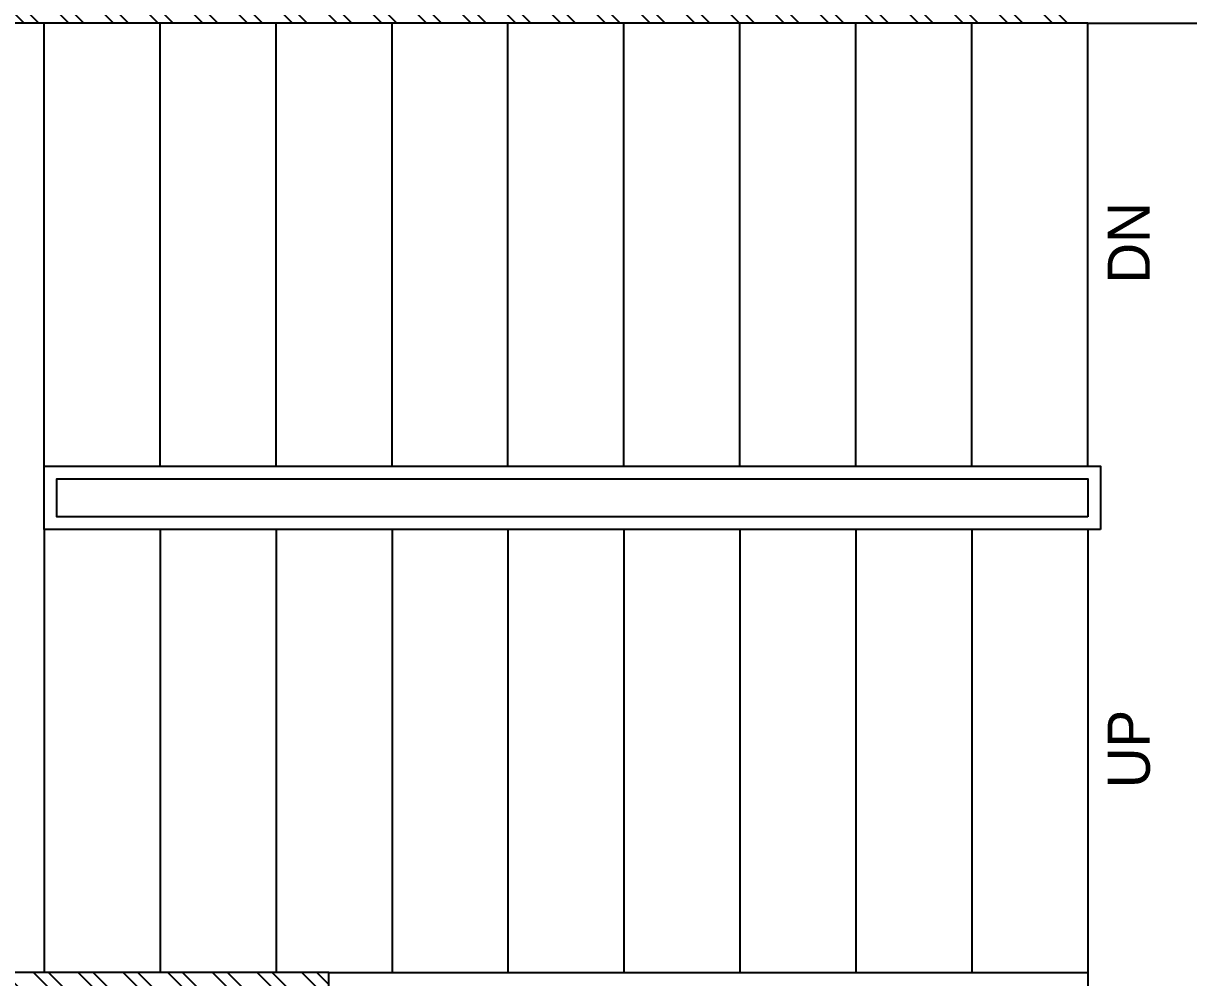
# Model space of a CAD drawing. Header units: inches. Extents: x 182687 to 187672, y -88924 to -84846.
# Drawn here: x 182880.5 to 182988.7, y -86325.8 to -86237.3 of the extents above; entities that cross this region are included whole.
import ezdxf
from ezdxf.enums import TextEntityAlignment as Align

# ---------------------------------------------------------------- set-up
doc = ezdxf.new("R2010")
doc.units = ezdxf.units.IN
doc.header["$MEASUREMENT"] = 0
doc.styles.add('HemBha', font='GOTHIC.TTF')

# ---------------------------------------------------------------- blocks, each defined once
blk = doc.blocks.new('REVISED COL LAYOUT')
at = {"color": 5}
for p, q in [((90379.4, -44083.9), (92179.4, -44083.9)), ((92179.4, -44083.9), (92179.4, -45883.9)), ((92179.4, -45883.9), (91729.4, -45883.9))]:
    blk.add_line(p, q, dxfattribs=at)

msp = doc.modelspace()

# ---------------------------------------------------------------- hatches: boundary and pattern name
h = msp.add_hatch()
h.set_pattern_fill('ANSI32', color=256, scale=7.826087, angle=90)
h.set_pattern_definition([(135, (184076.6587, -88524.891), (-2.0752047, -2.0752047), []), (135, (184076.6587, -88523.5075), (-2.0752047, -2.0752047), [])])
h.paths.add_polyline_path([(182845.287, -86325.303), (182845.287, -86330.194), (182908.874, -86330.194), (182908.874, -86325.303)])
h.paths.add_polyline_path([(182829.635, -86302.314), (182829.635, -86325.303), (182834.526, -86325.303), (182834.526, -86302.314)])
h.paths.add_polyline_path([(182829.635, -86237.259), (182829.635, -86259.28), (182834.526, -86259.28), (182834.526, -86237.259)])
h.paths.add_polyline_path([(182805.178, -86225.52), (182805.178, -86196.173), (182800.287, -86196.173), (182800.287, -86237.259), (182829.635, -86237.259), (182829.635, -86225.52)])
h.paths.add_polyline_path([(182794.417, -86122.803), (182794.417, -86127.694), (182829.635, -86127.694), (182829.635, -86122.803)])
h.paths.add_polyline_path([(182794.417, -86052.975), (182794.417, -86057.866), (182829.635, -86057.866), (182829.635, -86052.975)])
h.paths.add_polyline_path([(182834.526, -86180.52), (182834.526, -86123.4), (182829.635, -86123.4), (182829.635, -86186.548), (182834.526, -86186.548), (182834.526, -86185.412), (182916.7, -86185.412), (182921.591, -86185.412), (182921.591, -86180.52)])
h.paths.add_polyline_path([(182829.635, -86204.147), (182829.635, -86225.52), (182834.526, -86225.52), (182834.526, -86204.147)])
h.paths.add_polyline_path([(182845.287, -86232.368), (182845.287, -86237.259), (182979.328, -86237.259), (182979.328, -86232.368)])
h.paths.add_polyline_path([(182916.7, -86212.803), (182916.7, -86232.368), (182921.591, -86232.368), (182921.591, -86212.803)])
h.paths.add_polyline_path([(182979.309, -86017.757), (182979.309, -86052.975), (182984.2, -86052.975), (182984.2, -86017.757)])
h.paths.add_polyline_path([(182968.548, -86052.975), (182968.548, -86017.757), (182905.939, -86017.757), (182905.939, -86052.975), (182899.234, -86052.975), (182899.234, -86057.866), (182910.83, -86057.866), (182910.83, -86022.649), (182963.656, -86022.649), (182963.656, -86052.975)])

# ---------------------------------------------------------------- linework, layer by layer
for p, q in [((182979.309, -86237.259), (182845.287, -86237.259)), ((182882.461, -86278.346), (182882.461, -86237.259)), ((182893.222, -86278.346), (182893.222, -86237.259)), ((182903.983, -86278.346), (182903.983, -86237.259)), ((182914.743, -86278.346), (182914.743, -86237.259)), ((182925.504, -86278.346), (182925.504, -86237.259)), ((182936.265, -86278.346), (182936.265, -86237.259)), ((182947.026, -86278.346), (182947.026, -86237.259)), ((182957.787, -86278.346), (182957.787, -86237.259)), ((182968.548, -86278.346), (182968.548, -86237.259)), ((182979.309, -86278.346), (182979.309, -86237.259)), ((182979.309, -86237.259), (183026.265, -86237.259)), ((182882.461, -86284.216), (182882.461, -86325.303)), ((182893.222, -86284.216), (182893.222, -86325.303)), ((182903.983, -86284.216), (182903.983, -86325.303)), ((182914.743, -86284.216), (182914.743, -86325.303)), ((182925.504, -86284.216), (182925.504, -86325.303)), ((182936.265, -86284.216), (182936.265, -86325.303)), ((182947.026, -86284.216), (182947.026, -86325.303)), ((182957.787, -86284.216), (182957.787, -86325.303)), ((182968.548, -86284.216), (182968.548, -86325.303)), ((182979.309, -86284.216), (182979.309, -86325.303)), ((182908.874, -86325.303), (182845.287, -86325.303))]:
    msp.add_line(p, q)
for points in [[(182979.309, -86257.803, 0, 0, 0), (182943.851, -86257.803, 5.675, 0, 0), (182937.145, -86257.803, 0, 0, 0)], [(182979.309, -86304.759, 0, 0, 0), (182901.597, -86304.759, 5.675, 0, 0), (182894.891, -86304.759, 0, 0, 0)]]:
    msp.add_lwpolyline(points, format="xyseb")
for points in [[(182980.483, -86284.216), (182882.461, -86284.216), (182882.461, -86278.346), (182980.483, -86278.346)], [(182979.309, -86283.042), (182883.635, -86283.042), (182883.635, -86279.52), (182979.309, -86279.52)]]:
    msp.add_lwpolyline(points, close=True)

# ---------------------------------------------------------------- block references
at = {"xscale": 0.03913043478082616, "yscale": 0.03913043478082616, "zscale": 0.03913043478082616, "rotation": 90}
msp.add_blockref('REVISED COL LAYOUT', (181183.852, -89932.325), dxfattribs=at)

# ---------------------------------------------------------------- texts
at = {"style": 'HemBha'}
for s, p in [('DN', (182985.076, -86257.623)), ('UP', (182985.076, -86304.58))]:
    msp.add_text(s, height=3.913, rotation=90, dxfattribs=at).set_placement(p, align=Align.CENTER)

doc.saveas('drawing.dxf')
